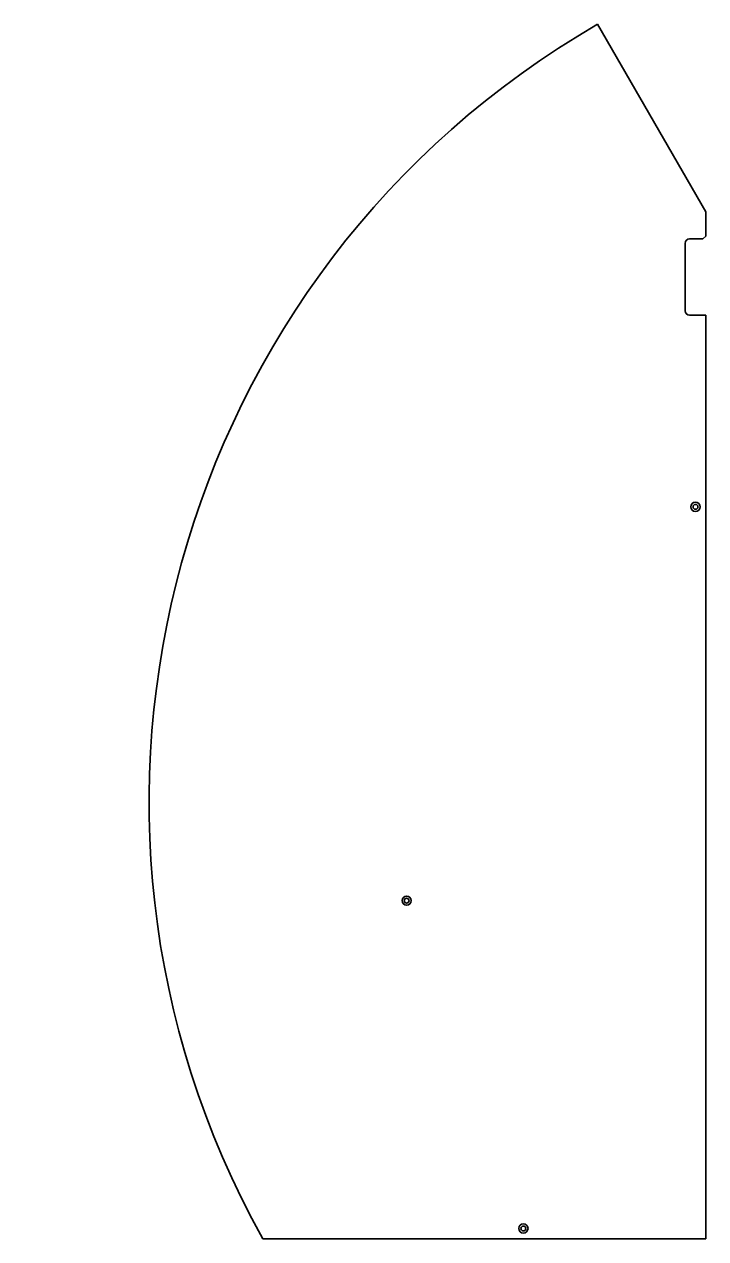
# Model space of a CAD drawing. Header units: inches. Extents: x -171 to 760, y 0 to 1658.
import ezdxf

# ---------------------------------------------------------------- set-up
doc = ezdxf.new("R2010")
doc.units = ezdxf.units.IN
doc.header["$MEASUREMENT"] = 0
doc.layers.add('SIMUMAK Visible (ISO)', color=7, linetype='Continuous', lineweight=35)

# ---------------------------------------------------------------- blocks, each defined once
blk = doc.blocks.new('PTM-03-SUMAL03_Sheet_PTM-03-SUMAL03')
at = {"layer": 'SIMUMAK Visible (ISO)'}
for p, q in [((380, 572.8), (232.1, 828.9)), ((380, 539.8), (380, 572.8)), ((358, 535.8), (376, 535.8)), ((380, 539.8), (376, 535.8)), ((352, 437.8), (352, 529.8)), ((380, 431.8), (358, 431.8)), ((380, -828.9), (380, 431.8)), ((-225.1, -828.9), (380, -828.9))]:
    blk.add_line(p, q, dxfattribs=at)
for centre, radius in [((366, 170.1), 6.3), ((366, 170.1), 3.3), ((-28.5, -367.4), 6.3), ((-28.5, -367.4), 3.3), ((131, -814.9), 6.3), ((131, -814.9), 3.3)]:
    blk.add_circle(centre, radius, dxfattribs=at)
for centre, radius, start, end in [((846, -232.4), 1226, 120.0467, 209.1135), ((358, 529.8), 6, 90, 180), ((358, 437.8), 6, 180, 270)]:
    blk.add_arc(centre, radius, start, end, dxfattribs=at)

msp = doc.modelspace()

# ---------------------------------------------------------------- block references
msp.add_blockref('PTM-03-SUMAL03_Sheet_PTM-03-SUMAL03', (379.9, 828.9))

doc.saveas('drawing.dxf')
